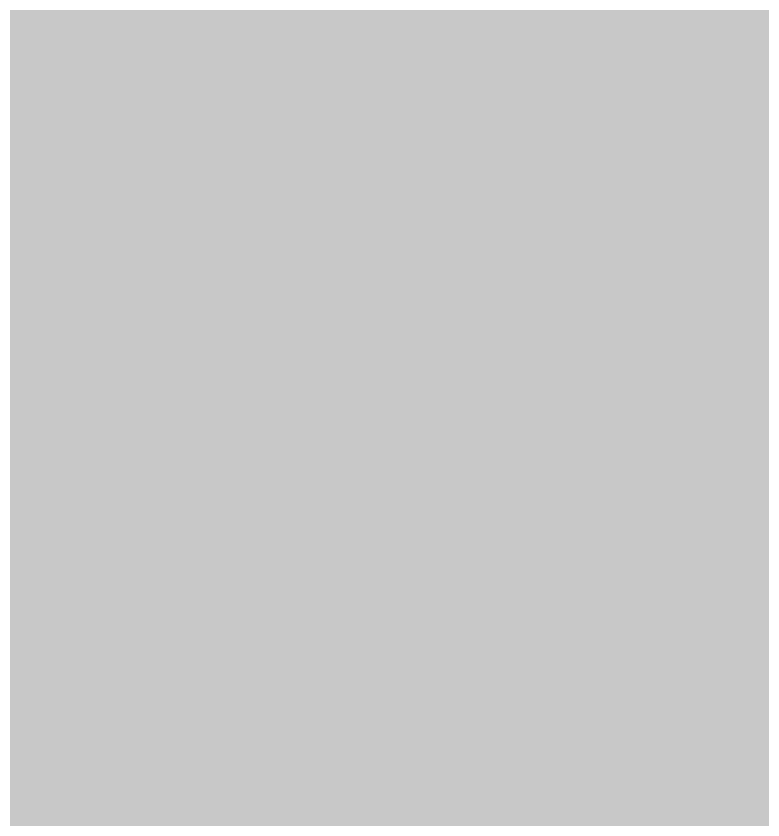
# Model space of a CAD drawing. Header units: inches. Extents: x 1.08 to 4.97, y 2.54 to 3.89.
# Drawn here: x 2.22842 to 2.2594, y 2.88851 to 2.92184 of the extents above; entities that cross this region are included whole.
import ezdxf

# ---------------------------------------------------------------- set-up
doc = ezdxf.new("R2010")
doc.units = ezdxf.units.IN
doc.header["$MEASUREMENT"] = 0
for name, color, linetype in [('Bottom', 5, 'Continuous'), ('Mechanical 13', 56, 'Continuous'), ('Top', 1, 'Continuous'), ('Top Overlay', 2, 'Continuous'), ('Top Paste', 8, 'Continuous'), ('Top Solder', 216, 'Continuous'), ('Via Holes', 16, 'Continuous')]:
    doc.layers.add(name, color=color, linetype=linetype)

# ---------------------------------------------------------------- blocks, each defined once
blk = doc.blocks.new('SOT94P280X100_5N_60')
at = {"layer": 'Top'}
blk.add_hatch(color=1, dxfattribs=at).paths.add_polyline_path([(-0.073819, 0.049803), (-0.024606, 0.049803), (-0.024606, 0.024213), (-0.073819, 0.024213)])
at = {"layer": 'Top Paste'}
blk.add_hatch(color=8, dxfattribs=at).paths.add_polyline_path([(-0.073819, 0.049803), (-0.024606, 0.049803), (-0.024606, 0.024213), (-0.073819, 0.024213)])
at = {"layer": 'Top Solder'}
blk.add_hatch(color=216, dxfattribs=at).paths.add_polyline_path([(-0.074819, 0.050803), (-0.023606, 0.050803), (-0.023606, 0.023213), (-0.074819, 0.023213)])
at = {"layer": 'Mechanical 13'}
for points in [[(-0.031496, -0.057008, 0.003937, 0.003937, 0), (-0.031496, 0.057008, 0.003937, 0.003937, 0)], [(-0.031496, 0.02, 0.003937, 0.003937, 0), (0.005512, 0.057008, 0.003937, 0.003937, 0)]]:
    blk.add_lwpolyline(points, format="xyseb", dxfattribs=at)
blk.add_lwpolyline([(-0.03248, 0.02, 0.001969, 0.001969, 1), (-0.030512, 0.02, 0.001969, 0.001969, 1)], format="xyseb", close=True, dxfattribs=at)
at = {"layer": 'Top Overlay'}
blk.add_lwpolyline([(-0.010827, -0.057008, 0.007874, 0.007874, 0), (-0.010827, 0.057008, 0.007874, 0.007874, 0)], format="xyseb", dxfattribs=at)

msp = doc.modelspace()

# ---------------------------------------------------------------- hatches: boundary and pattern name
at = {"layer": 'Bottom'}
h = msp.add_hatch(color=5, dxfattribs=at)
h.paths.add_polyline_path([(2.097796, 3.249232), (2.105066, 3.246221), (2.107385, 3.246221), (2.10839, 3.245738), (2.109435, 3.245681), (2.110198, 3.245582), (2.110914, 3.245432), (2.111596, 3.245232), (2.112249, 3.244981), (2.112888, 3.244674), (2.113516, 3.244309), (2.114145, 3.243875), (2.114774, 3.243367), (2.115567, 3.242627), (2.116189, 3.242394), (2.282961, 3.075621), (2.282962, 3.075621), (2.2866, 3.073189), (2.290892, 3.072336), (2.290893, 3.072336), (2.454742, 3.072336), (2.45511, 3.068551), (2.45511, 3.068399), (2.45511, 3.031551), (2.464071, 3.031551), (2.464071, 3.019551), (2.45511, 3.019551), (2.45511, 2.982551), (2.49211, 2.982551), (2.49211, 2.991512), (2.50411, 2.991512), (2.50411, 2.982551), (2.54111, 2.982551), (2.54111, 3.019551), (2.532149, 3.019551), (2.532149, 3.031551), (2.54111, 3.031551), (2.54111, 3.068399), (2.54111, 3.068551), (2.541479, 3.072336), (2.555465, 3.072336), (2.565, 3.0628), (2.565, 2.944882), (2.534292, 2.944882), (2.530918, 2.950726), (2.523285, 2.958359), (2.513936, 2.963757), (2.503508, 2.966551), (2.492713, 2.966551), (2.482285, 2.963757), (2.472936, 2.958359), (2.465302, 2.950726), (2.461928, 2.944882), (2.429134, 2.944882), (2.429134, 2.901575), (2.409449, 2.88189), (2.229168, 2.88189), (2.22785, 2.883861), (2.22785, 2.89173), (2.224839, 2.899), (2.219275, 2.904564), (2.212005, 2.907575), (2.204137, 2.907575), (2.196867, 2.904564), (2.191303, 2.899), (2.188291, 2.89173), (2.188291, 2.883861), (2.186974, 2.88189), (2.141732, 2.88189), (2.048622, 2.975), (1.54, 2.975), (1.532339, 2.982661), (1.532339, 3.023661), (1.905661, 3.023661), (1.933, 3.051), (2.145, 3.051), (2.145, 3.182), (1.979963, 3.182), (1.951963, 3.21), (1.878064, 3.21), (1.877642, 3.209578), (1.660272, 3.208345), (1.65748, 3.211121), (1.65748, 3.249999), (2.030771, 3.249999), (2.035066, 3.24822), (2.042934, 3.24822), (2.047229, 3.249999), (2.065244, 3.249999), (2.069056, 3.248421), (2.076925, 3.248421), (2.080736, 3.249999), (2.097028, 3.249999)])
h.paths.add_polyline_path([(2.398645, 3.052685), (2.391355, 3.052685), (2.384314, 3.050798), (2.378001, 3.047153), (2.372847, 3.041999), (2.369202, 3.035686), (2.367315, 3.028645), (2.367315, 3.021355), (2.369202, 3.014314), (2.372847, 3.008001), (2.378001, 3.002846), (2.384314, 2.999202), (2.391355, 2.997315), (2.398645, 2.997315), (2.405686, 2.999202), (2.411999, 3.002846), (2.417153, 3.008001), (2.420798, 3.014314), (2.422685, 3.021355), (2.422685, 3.028645), (2.420798, 3.035686), (2.417153, 3.041999), (2.411999, 3.047153), (2.405686, 3.050798)], flags=0)
h.paths.add_polyline_path([(2.3213, 2.973283), (2.313431, 2.973283), (2.306161, 2.970271), (2.300597, 2.964707), (2.297586, 2.957438), (2.297586, 2.949569), (2.300597, 2.942299), (2.306161, 2.936735), (2.313431, 2.933724), (2.3213, 2.933724), (2.32857, 2.936735), (2.334134, 2.942299), (2.337145, 2.949569), (2.337145, 2.957438), (2.334134, 2.964707), (2.32857, 2.970271)], flags=0)
h = msp.add_hatch(color=5, dxfattribs=at)
edge = h.paths.add_edge_path()
edge.add_arc((2.244482, 2.899022), 0.01378, 0, 360)
at = {"layer": 'Top'}
h = msp.add_hatch(color=1, dxfattribs=at)
edge = h.paths.add_edge_path()
edge.add_arc((2.244482, 2.899022), 0.01378, 0, 360)
msp.add_hatch(color=1, dxfattribs=at).paths.add_polyline_path([(2.23478, 2.89932), (2.234757, 2.901829), (2.234186, 2.909221), (2.233925, 2.91041), (2.233616, 2.911334), (2.233259, 2.911994), (2.232855, 2.91239), (2.232404, 2.912522), (2.257754, 2.912522), (2.257189, 2.91239), (2.256683, 2.911994), (2.256238, 2.911334), (2.255851, 2.91041), (2.255524, 2.909221), (2.255256, 2.907769), (2.255048, 2.906053), (2.25481, 2.901829), (2.25478, 2.89932)])
at = {"layer": 'Via Holes'}
h = msp.add_hatch(color=7, dxfattribs=at)
edge = h.paths.add_edge_path()
edge.add_arc((2.244482, 2.899022), 0.007874, 0, 360)

# ---------------------------------------------------------------- linework, layer by layer
at = {"layer": 'Top'}
for points in [[(2.24478, 2.89932, 0.02, 0.02, 0), (2.24478, 2.93671, 0.02, 0.02, 0)], [(2.244482, 2.899022, 0.02, 0.02, 0), (2.24478, 2.89932, 0.02, 0.02, 0)]]:
    msp.add_lwpolyline(points, format="xyseb", dxfattribs=at)
for points in [[(2.23978, 2.89932, 0.01, 0.01, 1), (2.24978, 2.89932, 0.01, 0.01, 1)], [(2.23978, 2.89932, 0.01, 0.01, 1), (2.24978, 2.89932, 0.01, 0.01, 1)], [(2.239482, 2.899022, 0.01, 0.01, 1), (2.249482, 2.899022, 0.01, 0.01, 1)]]:
    msp.add_lwpolyline(points, format="xyseb", close=True, dxfattribs=at)

# ---------------------------------------------------------------- block references
at = {"rotation": 270}
msp.add_blockref('SOT94P280X100_5N_60', (2.208071, 2.887795), dxfattribs=at)

doc.saveas('drawing.dxf')
